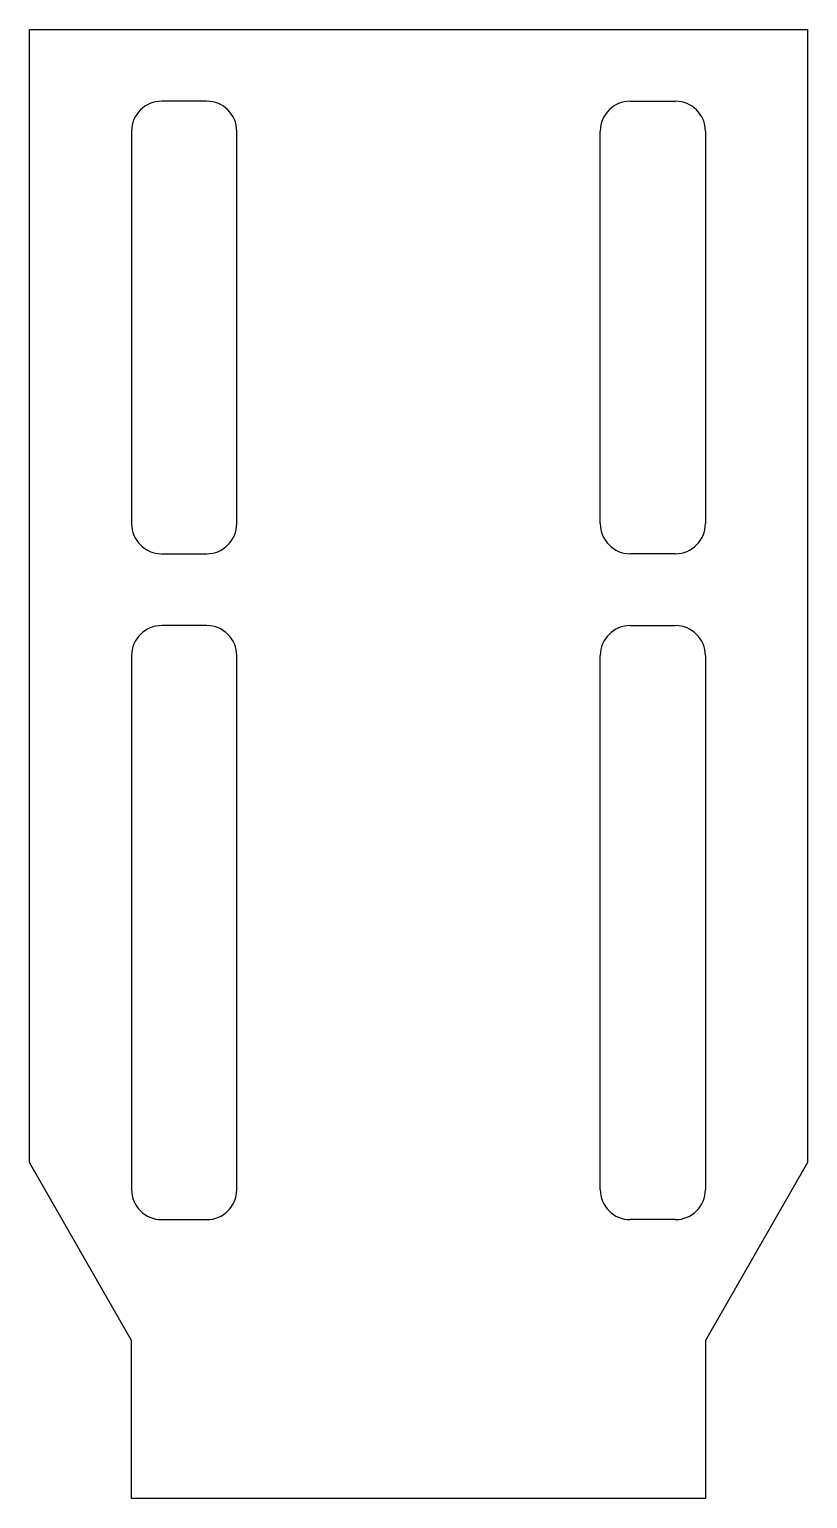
# Model space of a CAD drawing. Extents: x -13 to 12.9, y -13.9 to 35.
import ezdxf

# ---------------------------------------------------------------- set-up
doc = ezdxf.new("R2010")
doc.units = 0
doc.layers.add('VISIBLE', color=7, linetype='CONTINUOUS')

msp = doc.modelspace()

# ---------------------------------------------------------------- linework, layer by layer
at = {"layer": 'VISIBLE'}
for p, q in [((-12.952, 35.021), (12.948, 35.021)), ((-12.952, -2.718), (-12.952, 35.021)), ((12.948, 35.021), (12.948, -2.718)), ((-7.05, 32.63), (-8.55, 32.63)), ((7.046, 32.63), (8.546, 32.63)), ((-9.55, 31.63), (-9.55, 18.56)), ((-6.05, 18.56), (-6.05, 31.63)), ((6.046, 18.56), (6.046, 31.63)), ((9.546, 31.63), (9.546, 18.56)), ((-8.55, 17.56), (-7.05, 17.56)), ((8.546, 17.56), (7.046, 17.56)), ((-7.05, 15.166), (-8.55, 15.166)), ((7.046, 15.166), (8.546, 15.166)), ((-9.55, 14.166), (-9.55, -3.618)), ((-6.05, -3.618), (-6.05, 14.166)), ((6.046, -3.618), (6.046, 14.166)), ((9.546, 14.166), (9.546, -3.618)), ((-9.55, -8.642), (-12.952, -2.718)), ((12.948, -2.718), (9.546, -8.642)), ((-8.55, -4.618), (-7.05, -4.618)), ((8.546, -4.618), (7.046, -4.618)), ((-9.55, -13.909), (-9.55, -8.642)), ((9.546, -8.642), (9.546, -13.909)), ((9.546, -13.909), (-9.55, -13.909))]:
    msp.add_line(p, q, dxfattribs=at)
for centre, start, end in [((-8.55, 31.63), 90, 180), ((-7.05, 31.63), 0, 90), ((7.046, 31.63), 90, 180), ((8.546, 31.63), 0, 90), ((-8.55, 18.56), 180, 270), ((-7.05, 18.56), 270, 0), ((7.046, 18.56), 180, 270), ((8.546, 18.56), 270, 0), ((-8.55, 14.166), 90, 180), ((-7.05, 14.166), 0, 90), ((7.046, 14.166), 90, 180), ((8.546, 14.166), 0, 90), ((-8.55, -3.618), 180, 270), ((-7.05, -3.618), 270, 0), ((7.046, -3.618), 180, 270), ((8.546, -3.618), 270, 0)]:
    msp.add_arc(centre, 1, start, end, dxfattribs=at)

doc.saveas('drawing.dxf')
